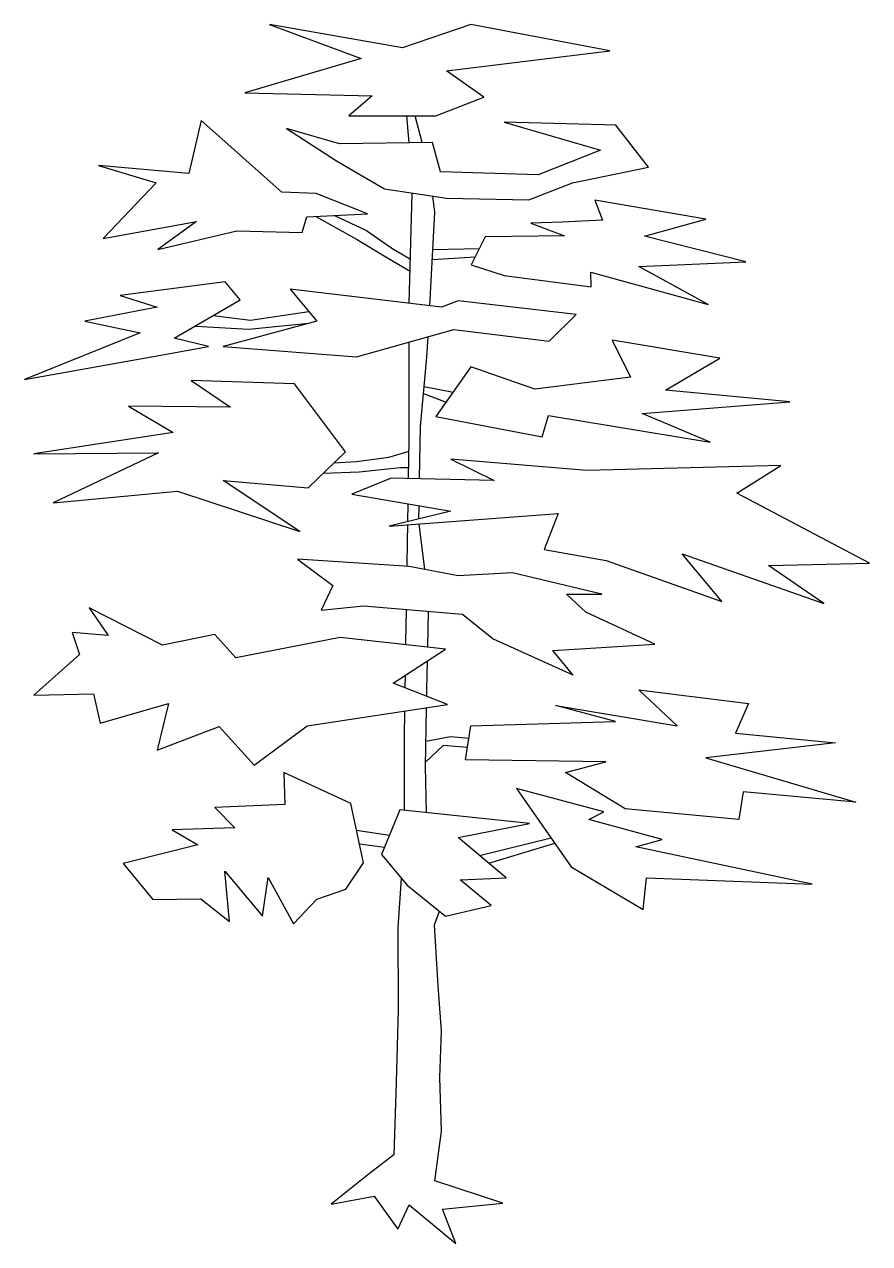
# Model space of a CAD drawing. Extents: x 8.51 to 13.86, y 4.95 to 12.66.
import ezdxf

# ---------------------------------------------------------------- set-up
doc = ezdxf.new("R2010")
doc.units = 0
doc.layers.get('0').update_dxf_attribs({"linetype": 'CONTINUOUS'})

msp = doc.modelspace()

# ---------------------------------------------------------------- linework, layer by layer
at = {"color": 0}
for points in [[(10.5645, 12.0835), (11.1148, 12.0835), (11.4193, 12.2015), (11.1835, 12.3682), (12.215, 12.4962), (11.3364, 12.663), (10.905, 12.5142), (10.0634, 12.6629), (10.6431, 12.4468), (9.9065, 12.2307), (10.7121, 12.2111)], [(10.3584, 11.5922), (10.142, 11.6022), (9.6313, 12.054), (9.5527, 11.7199), (8.9829, 11.7692), (9.3463, 11.6612), (9.0123, 11.3075), (9.6019, 11.4155), (9.3562, 11.2385), (9.8573, 11.3565), (10.2698, 11.3466), (10.2992, 11.445), (10.6824, 11.4646)], [(10.4862, 11.7987), (10.7907, 11.6217), (11.1835, 11.5627), (11.7044, 11.5531), (11.9796, 11.6612), (12.4608, 11.7593), (12.2544, 12.0245), (11.5472, 12.044), (12.1563, 11.8674), (11.7632, 11.7102), (11.1442, 11.7298), (11.0953, 11.9164), (10.5057, 11.9065), (10.1717, 12.0049)], [(11.3379, 11.1407), (11.5475, 11.0745), (12.0971, 11.0028), (12.0946, 11.0946), (12.8383, 10.8903), (12.3988, 11.1305), (13.0763, 11.1612), (12.4346, 11.3222), (12.8231, 11.4297), (12.1201, 11.5498), (12.1684, 11.4253), (11.9144, 11.4108), (11.7154, 11.405), (11.9288, 11.3243), (11.4275, 11.3198)], [(9.8782, 10.9207), (9.784, 11.035), (9.1186, 10.9475), (9.3537, 10.8737), (8.8965, 10.7861), (9.2464, 10.7124), (8.5134, 10.4165), (9.3402, 10.5643), (9.6767, 10.6248), (9.4614, 10.6787)], [(11.1515, 10.8733), (10.1944, 10.9878), (10.3623, 10.7861), (9.7709, 10.6248), (10.6132, 10.5598), (11.2295, 10.7325), (11.8315, 10.6596), (12.0029, 10.8264), (11.2564, 10.914)], [(11.3372, 10.4971), (11.1155, 10.1811), (11.7876, 10.0535), (11.828, 10.188), (12.85, 10.0197), (12.4197, 10.2013), (13.3543, 10.2753), (12.5678, 10.3493), (12.9106, 10.551), (12.2313, 10.6651), (12.3457, 10.43), (11.7405, 10.356)], [(10.2213, 10.3897), (9.569, 10.4099), (9.8176, 10.2416), (9.1724, 10.2485), (9.4546, 10.0802), (8.5739, 9.946), (9.3604, 9.9526), (8.695, 9.6369), (9.4815, 9.7106), (10.2546, 9.4554), (9.7709, 9.778), (10.3084, 9.7308), (10.5439, 9.9595)], [(11.4852, 9.778), (10.8329, 9.7913), (10.5843, 9.6904), (11.2093, 9.583), (10.8194, 9.4888), (11.8892, 9.5681), (11.8006, 9.3399), (12.1923, 9.2717), (12.924, 9.0117), (12.6725, 9.3125), (13.5692, 8.9981), (13.2197, 9.2401), (13.8586, 9.2537), (13.0182, 9.6974), (13.2961, 9.8711), (12.0698, 9.8406), (11.2093, 9.9123)], [(10.9473, 9.2335), (10.2415, 9.2805), (10.4632, 9.1125), (10.3892, 8.9578), (10.6583, 8.9846), (11.2833, 8.931), (11.4785, 8.7763), (11.9827, 8.5478), (11.8549, 8.7022), (12.5005, 8.7426), (12.0635, 8.9442), (11.9424, 9.0586), (12.1641, 9.0586), (11.5996, 9.1932), (11.2564, 9.173)], [(10.5103, 8.7829), (9.8512, 8.6553), (9.717, 8.8031), (9.3875, 8.7346), (8.9234, 8.9713), (9.0425, 8.7959), (8.8152, 8.8161), (8.8612, 8.6758), (8.5739, 8.4199), (8.9505, 8.4279), (8.9915, 8.2413), (9.4257, 8.3665), (9.3537, 8.0704), (9.7449, 8.2211), (9.9656, 7.9762), (10.3017, 8.2251), (11.1891, 8.3594), (10.8463, 8.4939), (11.176, 8.7092)], [(11.3372, 8.2251), (12.2515, 8.2519), (11.8751, 8.3528), (12.6414, 8.2251), (12.3995, 8.4536), (13.0919, 8.3663), (13.0115, 8.1779), (13.6432, 8.1174), (12.8231, 8.0235), (13.7711, 7.7411), (13.0582, 7.8082), (13.0317, 7.6334), (12.3121, 7.7008), (11.9356, 7.9292), (12.191, 7.9964), (11.3035, 8.0099)], [(10.5776, 7.7342), (10.154, 7.9292), (10.1608, 7.7276), (9.717, 7.7074), (9.8445, 7.5798), (9.4479, 7.5662), (9.6094, 7.472), (9.1388, 7.3538), (9.3261, 7.1267), (9.6288, 7.1307), (9.8109, 6.988), (9.7805, 7.3062), (10.0195, 7.0217), (10.0554, 7.2662), (10.2145, 6.9715), (10.3623, 7.1292), (10.5454, 7.1906), (10.6583, 7.3579)], [(11.6265, 7.8284), (11.9714, 7.3338), (12.4255, 7.0631), (12.4466, 7.2637), (13.4956, 7.2234), (12.3794, 7.4588), (12.5476, 7.5057), (12.0837, 7.6334), (12.1775, 7.6806)], [(10.8867, 7.6939), (10.7723, 7.4115), (10.9338, 7.2168), (11.176, 7.0217), (11.465, 7.0888), (11.2699, 7.2502), (11.5592, 7.2637), (11.2564, 7.5193), (11.7069, 7.6066)]]:
    msp.add_lwpolyline(points, close=True, dxfattribs=at)
for points in [[(10.9476, 11.9139), (10.9329, 12.0835)], [(11.0281, 11.9153), (10.9837, 12.0835)], [(10.9471, 10.8977), (10.9648, 11.5956)], [(11.0772, 10.8822), (11.11, 11.4744), (11.0955, 11.5759)], [(10.3574, 11.448), (10.6128, 11.3032), (10.7991, 11.1914), (10.9523, 11.1026)], [(10.4735, 11.4539), (10.6779, 11.3591), (10.8364, 11.2473), (10.9542, 11.1765)], [(11.0934, 11.1749), (11.3635, 11.1918)], [(11.097, 11.2389), (11.3902, 11.2453)], [(9.7071, 10.8213), (9.9423, 10.7911), (10.3125, 10.8459)], [(9.5979, 10.7538), (9.9332, 10.7352), (10.3126, 10.7726)], [(10.943, 9.789), (10.947, 10.0366), (10.947, 10.6533)], [(11.0126, 9.7876), (11.0184, 10.1182), (11.0592, 10.5568), (11.0664, 10.6868)], [(11.042, 10.3723), (11.2248, 10.3369)], [(11.0379, 10.3274), (11.1799, 10.2729)], [(10.4705, 9.8882), (10.6128, 9.8973), (10.8176, 9.9253), (10.9458, 9.963)], [(10.4042, 9.8238), (10.6313, 9.832), (10.8921, 9.86), (10.9441, 9.86)], [(10.9385, 9.5175), (10.9404, 9.6292)], [(11.0081, 9.5343), (11.0095, 9.6173)], [(10.934, 9.2344), (10.9365, 9.3944), (10.9382, 9.4976)], [(11.0455, 9.2143), (11.0108, 9.503)], [(10.9262, 8.7368), (10.9264, 8.7521), (10.9297, 8.9613)], [(11.0639, 8.7216), (11.068, 8.9495)], [(11.0582, 8.4108), (11.0592, 8.4565), (11.0624, 8.635)], [(10.9216, 8.4644), (10.923, 8.5439)], [(11.0558, 7.6759), (11.0491, 7.9669), (11.0568, 8.3394)], [(10.9164, 7.6907), (10.9164, 8.1507), (10.9192, 8.3185)], [(11.3158, 8.0881), (11.1623, 8.1004), (11.0496, 7.9941)], [(11.3245, 8.1443), (11.2089, 8.1563), (11.0523, 8.125)], [(10.6138, 7.5653), (10.8215, 7.5329)], [(11.3912, 7.4055), (11.8438, 7.5169)], [(11.45, 7.3559), (11.8673, 7.4832)], [(10.6327, 7.4774), (10.7908, 7.4571)], [(10.8965, 7.2617), (10.8756, 6.9475), (10.8763, 6.4287), (10.8655, 5.9688), (10.8501, 5.5106), (10.6843, 5.3834), (10.4534, 5.1991), (10.7256, 5.2485), (10.8756, 5.041), (10.947, 5.1939), (11.2427, 4.9491), (11.1565, 5.168), (11.5384, 5.2042), (11.11, 5.3468), (11.1512, 5.661), (11.1407, 5.9993), (11.1507, 6.2949), (11.1306, 6.5806), (11.1072, 6.9655), (11.1385, 7.0519)]]:
    msp.add_lwpolyline(points, dxfattribs=at)

doc.saveas('drawing.dxf')
